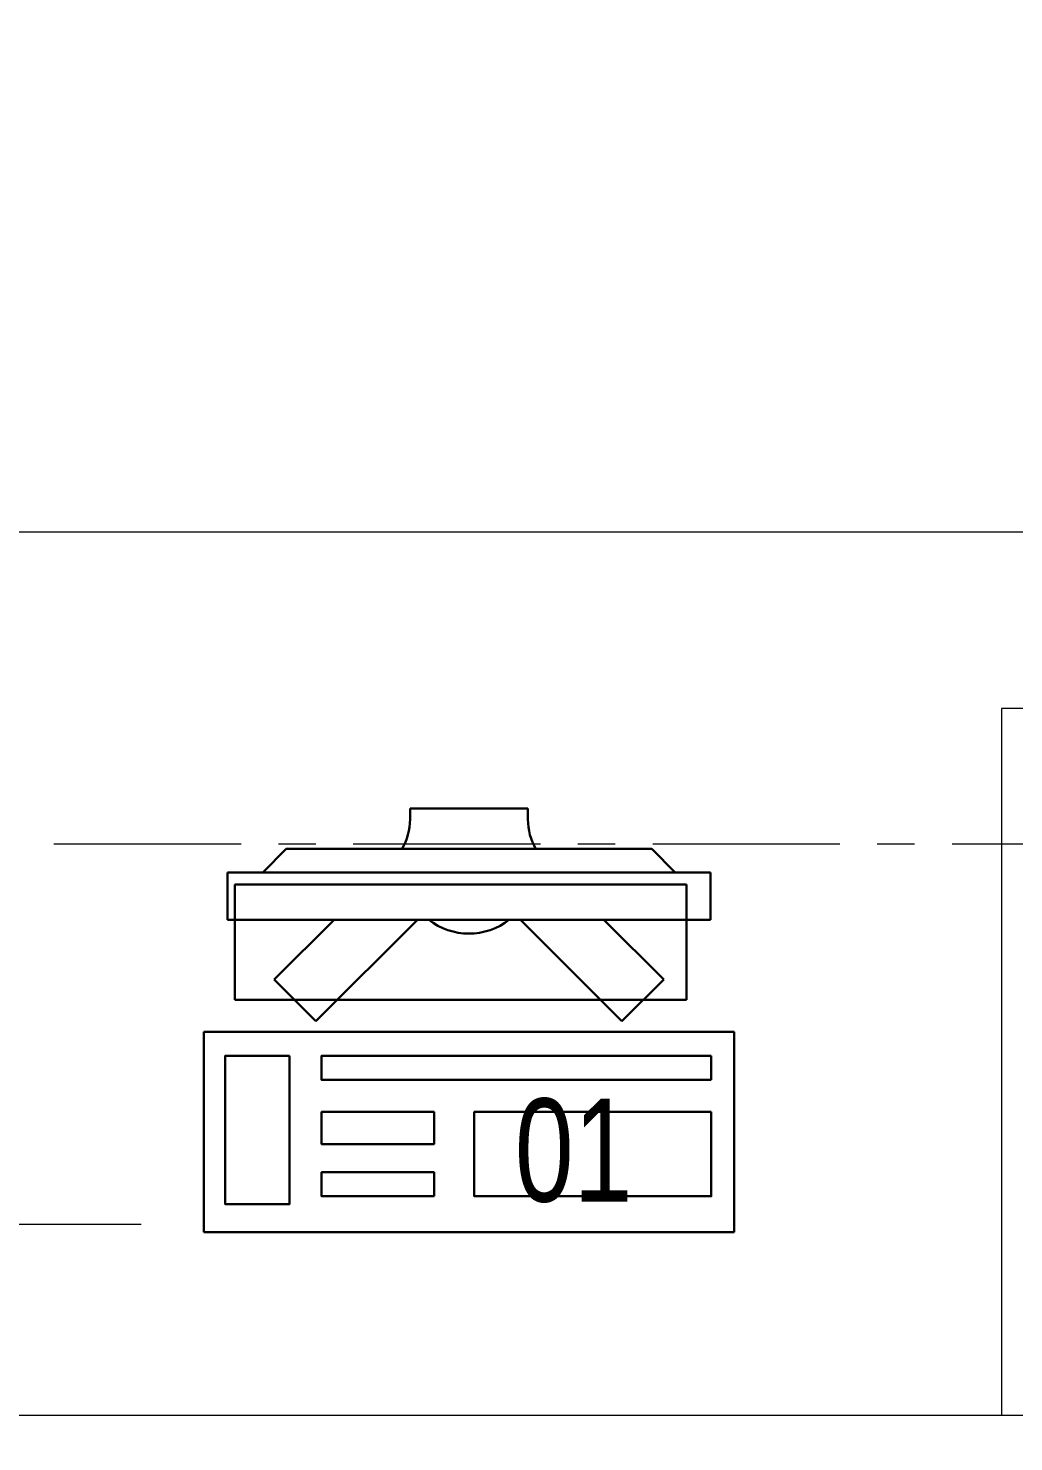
# Model space of a CAD drawing. Header units: millimetres. Extents: x 26027 to 581921, y 7230 to 233891.
# Drawn here: x 510238 to 511074, y 127438 to 128638 of the extents above; entities that cross this region are included whole.
import ezdxf

# ---------------------------------------------------------------- set-up
doc = ezdxf.new("R2010")
doc.units = ezdxf.units.MM
doc.header["$LTSCALE"] = 5
doc.linetypes.add('CENTER', pattern=[50.8, 31.75, -6.35, 6.35, -6.35])
doc.linetypes.add('HIDDEN', pattern=[9.525, 6.35, -3.175])
doc.layers.get('0').update_dxf_attribs({"color": 252})
doc.layers.get('DEFPOINTS').update_dxf_attribs({"color": 252})
doc.layers.add('axes', color=252, linetype='Continuous')
for name, color, linetype, lineweight in [('GE-ARCHITECTURAL_ELEMENTS', 8, 'Continuous', 30), ('Medical Equipment and Furniture', 252, 'Continuous', 0), ('Medical Equipment and Furniture2', 252, 'Continuous', 13)]:
    doc.layers.add(name, color=color, linetype=linetype, lineweight=lineweight)
doc.styles.add('Dimension', font='verdana.ttf')
doc.styles.add('X3G_ENTITY_257CFD', font='swisscl.ttf', dxfattribs={"height": 200})
doc.dimstyles.new('D500', dxfattribs={"dimtxt": 650, "dimasz": 500, "dimexe": 150, "dimexo": 100, "dimgap": 250, "dimtad": 1, "dimdec": 0, "dimtxsty": 'Dimension', "dimcen": 100, "dimdle": 150, "dimclrd": 250, "dimclre": 250, "dimclrt": 7, "dimadec": 0, "dimazin": 0, "dimtfac": 1, "dimtdec": 0, "dimtmove": 0, "dimatfit": 3, "dimfxl": 1, "dimlwd": 5, "dimlwe": 5, "dimarcsym": 0})

# ---------------------------------------------------------------- blocks, each defined once
blk = doc.blocks.new('GF21043-P')
at = {"color": 0}
for p, q in [((0.8, 0.75), (-0.8, 0.75)), ((-0.8, 0), (0.8, 0))]:
    blk.add_line(p, q, dxfattribs=at)
at = {"color": 0, "linetype": 'HIDDEN'}
for p, q in [((-0.8, 0.6), (-0.4, 0.6)), ((-0.4, 0.6), (-0.4, 0))]:
    blk.add_line(p, q, dxfattribs=at)
blk = doc.blocks.new('ITCWLS1-P')
at = {"layer": 'GE-ARCHITECTURAL_ELEMENTS'}
for p, q in [((-0.17, 0.45), (-0.17, 0)), ((-0.17, 0.45), (0, 0.45)), ((0, 0.45), (0, 0)), ((-0.2651, 0.43, 0), (-0.3051, 0.43, 0)), ((-0.3051, 0.43, 0), (-0.3051, 0.02, 0)), ((-0.2651, 0.43, 0), (-0.2651, 0.02, 0)), ((-0.1496, 0.4305), (-0.1291, 0.4305)), ((-0.1291, 0.4305), (-0.1291, 0.4089)), ((-0.197, 0.4094), (-0.295, 0.4094)), ((-0.295, 0.0264), (-0.295, 0.4094)), ((-0.197, 0.0264), (-0.197, 0.4094)), ((-0.3251, 0.38, 0), (-0.3051, 0.4, 0)), ((-0.3251, 0.38, 0), (-0.3251, 0.07, 0)), ((-0.3503, 0.275), (-0.3596, 0.275)), ((-0.3596, 0.175), (-0.3596, 0.275)), ((-0.3503, 0.175), (-0.3596, 0.175)), ((-0.3251, 0.07, 0), (-0.3051, 0.05, 0)), ((-0.197, 0.0264), (-0.295, 0.0264)), ((-0.3051, 0.02, 0), (-0.2651, 0.02, 0)), ((-0.17, 0), (0, 0))]:
    blk.add_line(p, q, dxfattribs=at)
at = {"layer": 'GE-ARCHITECTURAL_ELEMENTS', "extrusion": (2.48281e-10, 3.18408e-10, -1)}
for p, q in [((-0.2651, 0.3395), (-0.2144, 0.3902)), ((-0.1791, 0.3548), (-0.2144, 0.3902)), ((-0.2651, 0.2688), (-0.1791, 0.3548))]:
    blk.add_line(p, q, dxfattribs=at)
at = {"layer": 'GE-ARCHITECTURAL_ELEMENTS', "extrusion": (2.48281e-10, -3.18408e-10, -1)}
for p, q in [((-0.2651, 0.1812), (-0.1791, 0.0952)), ((-0.2651, 0.1105), (-0.2144, 0.0598)), ((-0.1791, 0.0952), (-0.2144, 0.0598))]:
    blk.add_line(p, q, dxfattribs=at)
at = {"layer": 'GE-ARCHITECTURAL_ELEMENTS'}
for points in [[(-0.1291, 0.4089), (-0.1291, 0.1), (-0.1496, 0.1), (-0.1496, 0.4305)], [(-0.1496, 0.1), (-0.1496, 0.1), (-0.1496, 0.1), (-0.1496, 0.1), (-0.1496, 0.1), (-0.1496, 0.1), (-0.1496, 0.1), (-0.1496, 0.1), (-0.1496, 0.1)], [(-0.1496, 0.1), (-0.1496, 0.1), (-0.1496, 0.1), (-0.1496, 0.1), (-0.1496, 0.1), (-0.1496, 0.1), (-0.1496, 0.1), (-0.1496, 0.1), (-0.1496, 0.1), (-0.1496, 0.1), (-0.1496, 0.1), (-0.1496, 0.1), (-0.1496, 0.1), (-0.1496, 0.1), (-0.1496, 0.1), (-0.1496, 0.1), (-0.1496, 0.1), (-0.1496, 0.1)], [(-0.1496, 0.1), (-0.1496, 0.1), (-0.1496, 0.1), (-0.1496, 0.1), (-0.1496, 0.1), (-0.1496, 0.1), (-0.1496, 0.1), (-0.1496, 0.1), (-0.1496, 0.1), (-0.1496, 0.1)], [(-0.1496, 0.1), (-0.1496, 0.1), (-0.1496, 0.1), (-0.1496, 0.1), (-0.1496, 0.1), (-0.1496, 0.1), (-0.1496, 0.1)], [(-0.1496, 0.1), (-0.1496, 0.1), (-0.1496, 0.1), (-0.1496, 0.1), (-0.1496, 0.1), (-0.1496, 0.1), (-0.1496, 0.1), (-0.1496, 0.1), (-0.1496, 0.1), (-0.1496, 0.1)], [(-0.1496, 0.1), (-0.1496, 0.1), (-0.1496, 0.1), (-0.1496, 0.1), (-0.1496, 0.1), (-0.1496, 0.1), (-0.1496, 0.1), (-0.1496, 0.1), (-0.1496, 0.1), (-0.1496, 0.1), (-0.1496, 0.1), (-0.1496, 0.1), (-0.1496, 0.1), (-0.1496, 0.1), (-0.1496, 0.1)], [(-0.1496, 0.1), (-0.1496, 0.1), (-0.1496, 0.1), (-0.1496, 0.1), (-0.1496, 0.1), (-0.1496, 0.1), (-0.1496, 0.1), (-0.1496, 0.1), (-0.1496, 0.1), (-0.1496, 0.1)], [(-0.1496, 0.1), (-0.1496, 0.1), (-0.1496, 0.1), (-0.1496, 0.1), (-0.1496, 0.1), (-0.1496, 0.1), (-0.1496, 0.1), (-0.1496, 0.1), (-0.1496, 0.1), (-0.1496, 0.1)], [(-0.1496, 0.1), (-0.1496, 0.1), (-0.1496, 0.1), (-0.1496, 0.1), (-0.1496, 0.1), (-0.1496, 0.1), (-0.1496, 0.1), (-0.1496, 0.1), (-0.1496, 0.1), (-0.1496, 0.1), (-0.1496, 0.1), (-0.1496, 0.1), (-0.1496, 0.1), (-0.1496, 0.1), (-0.1496, 0.1), (-0.1496, 0.1), (-0.1496, 0.1), (-0.1496, 0.1), (-0.1496, 0.1), (-0.1496, 0.1), (-0.1496, 0.1), (-0.1496, 0.1), (-0.1496, 0.1), (-0.1496, 0.1), (-0.1496, 0.1), (-0.1496, 0.1), (-0.1496, 0.1), (-0.1496, 0.1), (-0.1496, 0.1), (-0.1496, 0.1), (-0.1496, 0.1), (-0.1496, 0.1), (-0.1496, 0.1), (-0.1496, 0.1), (-0.1496, 0.1), (-0.1496, 0.1), (-0.1496, 0.1), (-0.1496, 0.1), (-0.1496, 0.1), (-0.1496, 0.1), (-0.1496, 0.1), (-0.1496, 0.1), (-0.1496, 0.1), (-0.1496, 0.1), (-0.1496, 0.1), (-0.1496, 0.1), (-0.1496, 0.1), (-0.1496, 0.1), (-0.1496, 0.1), (-0.1496, 0.1), (-0.1496, 0.1), (-0.1496, 0.1), (-0.1496, 0.1), (-0.1496, 0.1)], [(-0.1496, 0.1), (-0.1496, 0.1), (-0.1496, 0.1), (-0.1496, 0.1), (-0.1496, 0.1), (-0.1496, 0.1), (-0.1496, 0.1), (-0.1496, 0.1), (-0.1496, 0.1), (-0.1496, 0.1), (-0.1496, 0.1), (-0.1496, 0.1), (-0.1496, 0.1), (-0.1496, 0.1), (-0.1496, 0.1), (-0.1496, 0.1), (-0.1496, 0.1), (-0.1496, 0.1), (-0.1496, 0.1), (-0.1496, 0.1), (-0.1496, 0.1), (-0.1496, 0.1), (-0.1496, 0.1), (-0.1496, 0.1), (-0.1496, 0.1), (-0.1496, 0.1), (-0.1496, 0.1), (-0.1496, 0.1), (-0.1496, 0.1), (-0.1496, 0.1), (-0.1496, 0.1), (-0.1496, 0.1), (-0.1496, 0.1), (-0.1496, 0.1), (-0.1496, 0.1), (-0.1496, 0.1), (-0.1496, 0.1), (-0.1496, 0.1), (-0.1496, 0.1), (-0.1496, 0.1), (-0.1496, 0.1), (-0.1496, 0.1), (-0.1496, 0.1), (-0.1496, 0.1), (-0.1496, 0.1), (-0.1496, 0.1), (-0.1496, 0.1), (-0.1496, 0.1), (-0.1496, 0.1), (-0.1496, 0.1), (-0.1496, 0.1), (-0.1496, 0.1), (-0.1496, 0.1), (-0.1496, 0.1), (-0.1496, 0.1), (-0.1496, 0.1), (-0.1496, 0.1), (-0.1496, 0.1), (-0.1496, 0.1), (-0.1496, 0.1), (-0.1496, 0.1), (-0.1496, 0.1), (-0.1496, 0.1), (-0.1496, 0.1), (-0.1496, 0.1), (-0.1496, 0.1), (-0.1496, 0.1), (-0.1496, 0.1), (-0.1496, 0.1), (-0.1496, 0.1), (-0.1496, 0.1), (-0.1496, 0.1), (-0.1496, 0.1), (-0.1496, 0.1), (-0.1496, 0.1), (-0.1496, 0.1), (-0.1496, 0.1), (-0.1496, 0.1), (-0.1496, 0.1), (-0.1496, 0.1), (-0.1496, 0.1), (-0.1496, 0.1), (-0.1496, 0.1), (-0.1496, 0.1), (-0.1496, 0.1), (-0.1496, 0.1), (-0.1496, 0.1), (-0.1496, 0.1), (-0.1496, 0.1)], [(-0.1496, 0.1), (-0.1496, 0.1), (-0.1496, 0.1), (-0.1496, 0.1), (-0.1496, 0.1), (-0.1496, 0.1), (-0.1496, 0.1), (-0.1496, 0.1), (-0.1496, 0.1), (-0.1496, 0.1), (-0.1496, 0.1), (-0.1496, 0.1)], [(-0.1496, 0.1), (-0.1496, 0.1), (-0.1496, 0.1), (-0.1496, 0.1), (-0.1496, 0.1), (-0.1496, 0.1), (-0.1496, 0.1)], [(-0.1496, 0.1), (-0.1496, 0.1), (-0.1496, 0.1), (-0.1496, 0.1), (-0.1496, 0.1), (-0.1496, 0.1), (-0.1496, 0.1), (-0.1496, 0.1), (-0.1496, 0.1), (-0.1496, 0.1), (-0.1496, 0.1), (-0.1496, 0.1), (-0.1496, 0.1), (-0.1496, 0.1), (-0.1496, 0.1), (-0.1496, 0.1), (-0.1496, 0.1)], [(-0.1496, 0.1), (-0.1496, 0.1), (-0.1496, 0.1), (-0.1496, 0.1), (-0.1496, 0.1), (-0.1496, 0.1), (-0.1496, 0.1), (-0.1496, 0.1), (-0.1496, 0.1), (-0.1496, 0.1), (-0.1496, 0.1), (-0.1496, 0.1), (-0.1496, 0.1), (-0.1496, 0.1), (-0.1496, 0.1), (-0.1496, 0.1), (-0.1496, 0.1), (-0.1496, 0.1), (-0.1496, 0.1), (-0.1496, 0.1), (-0.1496, 0.1), (-0.1496, 0.1), (-0.1496, 0.1), (-0.1496, 0.1), (-0.1496, 0.1), (-0.1496, 0.1), (-0.1496, 0.1), (-0.1496, 0.1), (-0.1496, 0.1), (-0.1496, 0.1), (-0.1496, 0.1), (-0.1496, 0.1), (-0.1496, 0.1), (-0.1496, 0.1), (-0.1496, 0.1), (-0.1496, 0.1), (-0.1496, 0.1), (-0.1496, 0.1), (-0.1496, 0.1), (-0.1496, 0.1), (-0.1496, 0.1), (-0.1496, 0.1), (-0.1496, 0.1), (-0.1496, 0.1), (-0.1496, 0.1), (-0.1496, 0.1), (-0.1496, 0.1), (-0.1496, 0.1), (-0.1496, 0.1), (-0.1496, 0.1), (-0.1496, 0.1), (-0.1496, 0.1), (-0.1496, 0.1), (-0.1496, 0.1), (-0.1496, 0.1), (-0.1496, 0.1), (-0.1496, 0.1), (-0.1496, 0.1), (-0.1496, 0.1), (-0.1496, 0.1), (-0.1496, 0.1), (-0.1496, 0.1), (-0.1496, 0.1), (-0.1496, 0.1), (-0.1496, 0.1), (-0.1496, 0.1), (-0.1496, 0.1), (-0.1496, 0.1), (-0.1496, 0.1), (-0.1496, 0.1), (-0.1496, 0.1), (-0.1496, 0.1), (-0.1496, 0.1), (-0.1496, 0.1), (-0.1496, 0.1), (-0.1496, 0.1), (-0.1496, 0.1), (-0.1496, 0.1), (-0.1496, 0.1), (-0.1496, 0.1), (-0.1496, 0.1), (-0.1496, 0.1), (-0.1496, 0.1), (-0.1496, 0.1), (-0.1496, 0.1), (-0.1496, 0.1), (-0.1496, 0.1), (-0.1496, 0.1), (-0.1496, 0.1), (-0.1496, 0.1), (-0.1496, 0.1), (-0.1496, 0.1), (-0.1496, 0.1), (-0.1496, 0.1), (-0.1496, 0.1), (-0.1496, 0.1), (-0.1496, 0.1), (-0.1496, 0.1), (-0.1496, 0.1), (-0.1496, 0.1), (-0.1496, 0.1), (-0.1496, 0.1), (-0.1496, 0.1), (-0.1496, 0.1), (-0.1496, 0.1), (-0.1496, 0.1), (-0.1496, 0.1), (-0.1496, 0.1), (-0.1496, 0.1), (-0.1496, 0.1), (-0.1496, 0.1)], [(-0.1496, 0.1), (-0.1496, 0.1), (-0.1496, 0.1), (-0.1496, 0.1), (-0.1496, 0.1), (-0.1496, 0.1), (-0.1496, 0.1), (-0.1496, 0.1)]]:
    blk.add_lwpolyline(points, dxfattribs=at)
for points in [[(-0.1019, 0.4305), (-0.0304, 0.4305), (-0.0304, 0.2294), (-0.1019, 0.2294)], [(-0.1019, 0.1954), (-0.0747, 0.1954), (-0.0747, 0.1), (-0.1019, 0.1)], [(-0.0304, 0.1954), (-0.0508, 0.1954), (-0.0508, 0.1), (-0.0304, 0.1)], [(-0.1496, 0.1), (-0.1496, 0.1), (-0.1496, 0.1), (-0.1496, 0.1), (-0.1496, 0.1), (-0.1496, 0.1), (-0.1496, 0.1), (-0.1496, 0.1), (-0.1496, 0.1), (-0.1496, 0.1), (-0.1496, 0.1), (-0.1496, 0.1), (-0.1496, 0.1), (-0.1496, 0.1), (-0.1496, 0.1), (-0.1496, 0.1), (-0.1496, 0.1), (-0.1496, 0.1), (-0.1496, 0.1), (-0.1496, 0.1), (-0.1496, 0.1), (-0.1496, 0.1), (-0.1496, 0.1), (-0.1496, 0.1), (-0.1496, 0.1), (-0.1496, 0.1), (-0.1496, 0.1), (-0.1496, 0.1), (-0.1496, 0.1), (-0.1496, 0.1), (-0.1496, 0.1), (-0.1496, 0.1), (-0.1496, 0.1), (-0.1496, 0.1), (-0.1496, 0.1), (-0.1496, 0.1), (-0.1496, 0.1), (-0.1496, 0.1), (-0.1496, 0.1), (-0.1496, 0.1), (-0.1496, 0.1), (-0.1496, 0.1), (-0.1496, 0.1), (-0.1496, 0.1), (-0.1496, 0.1), (-0.1496, 0.1), (-0.1496, 0.1), (-0.1496, 0.1), (-0.1496, 0.1), (-0.1496, 0.1), (-0.1496, 0.1), (-0.1496, 0.1), (-0.1496, 0.1), (-0.1496, 0.1), (-0.1496, 0.1), (-0.1496, 0.1), (-0.1496, 0.1), (-0.1496, 0.1), (-0.1496, 0.1), (-0.1496, 0.1), (-0.1496, 0.1), (-0.1496, 0.1), (-0.1496, 0.1), (-0.1496, 0.1), (-0.1496, 0.1), (-0.1496, 0.1), (-0.1496, 0.1), (-0.1496, 0.1), (-0.1496, 0.1), (-0.1496, 0.1), (-0.1496, 0.1), (-0.1496, 0.1), (-0.1496, 0.1), (-0.1496, 0.1), (-0.1496, 0.1), (-0.1496, 0.1), (-0.1496, 0.1), (-0.1496, 0.1), (-0.1496, 0.1), (-0.1496, 0.1), (-0.1496, 0.1), (-0.1496, 0.1), (-0.1496, 0.1), (-0.1496, 0.1), (-0.1496, 0.1), (-0.1496, 0.1), (-0.1496, 0.1), (-0.1496, 0.1), (-0.1496, 0.1), (-0.1496, 0.1), (-0.1496, 0.1), (-0.1496, 0.1), (-0.1496, 0.1), (-0.1496, 0.1), (-0.1496, 0.1), (-0.1496, 0.1), (-0.1496, 0.1), (-0.1496, 0.1), (-0.1496, 0.1), (-0.1496, 0.1), (-0.1496, 0.1), (-0.1496, 0.1), (-0.1496, 0.1), (-0.1496, 0.1), (-0.1496, 0.1), (-0.1496, 0.1), (-0.1496, 0.1), (-0.1496, 0.1), (-0.1496, 0.1), (-0.1496, 0.1), (-0.1496, 0.1), (-0.1496, 0.1), (-0.1496, 0.1), (-0.1496, 0.1), (-0.1496, 0.1), (-0.1496, 0.1), (-0.1496, 0.1), (-0.1496, 0.1), (-0.1496, 0.1), (-0.1496, 0.1), (-0.1496, 0.1), (-0.1496, 0.1), (-0.1496, 0.1), (-0.1496, 0.1), (-0.1496, 0.1), (-0.1496, 0.1), (-0.1496, 0.1), (-0.1496, 0.1), (-0.1496, 0.1), (-0.1496, 0.1), (-0.1496, 0.1), (-0.1496, 0.1), (-0.1496, 0.1), (-0.1496, 0.1), (-0.1496, 0.1), (-0.1496, 0.1), (-0.1496, 0.1), (-0.1496, 0.1), (-0.1496, 0.1), (-0.1496, 0.1), (-0.1496, 0.1), (-0.1496, 0.1), (-0.1496, 0.1), (-0.1496, 0.1), (-0.1496, 0.1), (-0.1496, 0.1), (-0.1496, 0.1), (-0.1496, 0.1), (-0.1496, 0.1), (-0.1496, 0.1), (-0.1496, 0.1), (-0.1496, 0.1), (-0.1496, 0.1), (-0.1496, 0.1), (-0.1496, 0.1), (-0.1496, 0.1), (-0.1496, 0.1), (-0.1496, 0.1), (-0.1496, 0.1), (-0.1496, 0.1), (-0.1496, 0.1), (-0.1496, 0.1), (-0.1496, 0.1), (-0.1496, 0.1), (-0.1496, 0.1), (-0.1496, 0.1), (-0.1496, 0.1), (-0.1496, 0.1), (-0.1496, 0.1), (-0.1496, 0.1), (-0.1496, 0.1), (-0.1496, 0.1), (-0.1496, 0.1), (-0.1496, 0.1), (-0.1496, 0.1), (-0.1496, 0.1), (-0.1496, 0.1), (-0.1496, 0.1), (-0.1496, 0.1), (-0.1496, 0.1), (-0.1496, 0.1), (-0.1496, 0.1), (-0.1496, 0.1), (-0.1496, 0.1), (-0.1496, 0.1), (-0.1496, 0.1), (-0.1496, 0.1), (-0.1496, 0.1), (-0.1496, 0.1), (-0.1496, 0.1), (-0.1496, 0.1), (-0.1496, 0.1), (-0.1496, 0.1), (-0.1496, 0.1), (-0.1496, 0.1), (-0.1496, 0.1), (-0.1496, 0.1), (-0.1496, 0.1), (-0.1496, 0.1), (-0.1496, 0.1), (-0.1496, 0.1), (-0.1496, 0.1), (-0.1496, 0.1), (-0.1496, 0.1), (-0.1496, 0.1), (-0.1496, 0.1), (-0.1496, 0.1), (-0.1496, 0.1), (-0.1496, 0.1), (-0.1496, 0.1), (-0.1496, 0.1), (-0.1496, 0.1), (-0.1496, 0.1), (-0.1496, 0.1), (-0.1496, 0.1), (-0.1496, 0.1), (-0.1496, 0.1), (-0.1496, 0.1), (-0.1496, 0.1), (-0.1496, 0.1), (-0.1496, 0.1), (-0.1496, 0.1), (-0.1496, 0.1), (-0.1496, 0.1), (-0.1496, 0.1), (-0.1496, 0.1), (-0.1496, 0.1), (-0.1496, 0.1), (-0.1496, 0.1), (-0.1496, 0.1), (-0.1496, 0.1), (-0.1496, 0.1), (-0.1496, 0.1), (-0.1496, 0.1), (-0.1496, 0.1), (-0.1496, 0.1), (-0.1496, 0.1), (-0.1496, 0.1), (-0.1496, 0.1), (-0.1496, 0.1), (-0.1496, 0.1), (-0.1496, 0.1), (-0.1496, 0.1), (-0.1496, 0.1), (-0.1496, 0.1), (-0.1496, 0.1), (-0.1496, 0.1), (-0.1496, 0.1), (-0.1496, 0.1), (-0.1496, 0.1), (-0.1496, 0.1), (-0.1496, 0.1), (-0.1496, 0.1), (-0.1496, 0.1), (-0.1496, 0.1), (-0.1496, 0.1), (-0.1496, 0.1), (-0.1496, 0.1), (-0.1496, 0.1), (-0.1496, 0.1), (-0.1496, 0.1), (-0.1496, 0.1), (-0.1496, 0.1), (-0.1496, 0.1), (-0.1496, 0.1), (-0.1496, 0.1), (-0.1496, 0.1), (-0.1496, 0.1), (-0.1496, 0.1), (-0.1496, 0.1), (-0.1496, 0.1), (-0.1496, 0.1), (-0.1496, 0.1), (-0.1496, 0.1), (-0.1496, 0.1), (-0.1496, 0.1), (-0.1496, 0.1)], [(-0.1496, 0.1), (-0.1496, 0.1), (-0.1496, 0.1), (-0.1496, 0.1), (-0.1496, 0.1), (-0.1496, 0.1), (-0.1496, 0.1), (-0.1496, 0.1), (-0.1496, 0.1), (-0.1496, 0.1), (-0.1496, 0.1), (-0.1496, 0.1), (-0.1496, 0.1), (-0.1496, 0.1), (-0.1496, 0.1), (-0.1496, 0.1), (-0.1496, 0.1), (-0.1496, 0.1), (-0.1496, 0.1), (-0.1496, 0.1), (-0.1496, 0.1), (-0.1496, 0.1), (-0.1496, 0.1), (-0.1496, 0.1), (-0.1496, 0.1), (-0.1496, 0.1), (-0.1496, 0.1), (-0.1496, 0.1), (-0.1496, 0.1), (-0.1496, 0.1), (-0.1496, 0.1), (-0.1496, 0.1), (-0.1496, 0.1), (-0.1496, 0.1), (-0.1496, 0.1), (-0.1496, 0.1), (-0.1496, 0.1), (-0.1496, 0.1), (-0.1496, 0.1), (-0.1496, 0.1), (-0.1496, 0.1), (-0.1496, 0.1), (-0.1496, 0.1), (-0.1496, 0.1), (-0.1496, 0.1), (-0.1496, 0.1), (-0.1496, 0.1), (-0.1496, 0.1), (-0.1496, 0.1), (-0.1496, 0.1), (-0.1496, 0.1), (-0.1496, 0.1), (-0.1496, 0.1), (-0.1496, 0.1), (-0.1496, 0.1), (-0.1496, 0.1), (-0.1496, 0.1), (-0.1496, 0.1), (-0.1496, 0.1), (-0.1496, 0.1), (-0.1496, 0.1), (-0.1496, 0.1), (-0.1496, 0.1), (-0.1496, 0.1), (-0.1496, 0.1), (-0.1496, 0.1), (-0.1496, 0.1), (-0.1496, 0.1), (-0.1496, 0.1), (-0.1496, 0.1), (-0.1496, 0.1), (-0.1496, 0.1), (-0.1496, 0.1), (-0.1496, 0.1), (-0.1496, 0.1), (-0.1496, 0.1), (-0.1496, 0.1), (-0.1496, 0.1), (-0.1496, 0.1), (-0.1496, 0.1), (-0.1496, 0.1), (-0.1496, 0.1), (-0.1496, 0.1), (-0.1496, 0.1), (-0.1496, 0.1), (-0.1496, 0.1), (-0.1496, 0.1), (-0.1496, 0.1), (-0.1496, 0.1), (-0.1496, 0.1), (-0.1496, 0.1), (-0.1496, 0.1), (-0.1496, 0.1), (-0.1496, 0.1), (-0.1496, 0.1), (-0.1496, 0.1), (-0.1496, 0.1), (-0.1496, 0.1), (-0.1496, 0.1), (-0.1496, 0.1), (-0.1496, 0.1), (-0.1496, 0.1), (-0.1496, 0.1), (-0.1496, 0.1), (-0.1496, 0.1), (-0.1496, 0.1), (-0.1496, 0.1), (-0.1496, 0.1), (-0.1496, 0.1), (-0.1496, 0.1), (-0.1496, 0.1), (-0.1496, 0.1), (-0.1496, 0.1), (-0.1496, 0.1), (-0.1496, 0.1), (-0.1496, 0.1), (-0.1496, 0.1), (-0.1496, 0.1), (-0.1496, 0.1), (-0.1496, 0.1), (-0.1496, 0.1), (-0.1496, 0.1), (-0.1496, 0.1), (-0.1496, 0.1), (-0.1496, 0.1), (-0.1496, 0.1), (-0.1496, 0.1), (-0.1496, 0.1), (-0.1496, 0.1), (-0.1496, 0.1), (-0.1496, 0.1), (-0.1496, 0.1), (-0.1496, 0.1), (-0.1496, 0.1), (-0.1496, 0.1), (-0.1496, 0.1), (-0.1496, 0.1), (-0.1496, 0.1), (-0.1496, 0.1), (-0.1496, 0.1), (-0.1496, 0.1), (-0.1496, 0.1), (-0.1496, 0.1), (-0.1496, 0.1), (-0.1496, 0.1), (-0.1496, 0.1), (-0.1496, 0.1), (-0.1496, 0.1), (-0.1496, 0.1), (-0.1496, 0.1), (-0.1496, 0.1), (-0.1496, 0.1), (-0.1496, 0.1), (-0.1496, 0.1), (-0.1496, 0.1), (-0.1496, 0.1), (-0.1496, 0.1), (-0.1496, 0.1), (-0.1496, 0.1), (-0.1496, 0.1), (-0.1496, 0.1), (-0.1496, 0.1), (-0.1496, 0.1), (-0.1496, 0.1), (-0.1496, 0.1), (-0.1496, 0.1), (-0.1496, 0.1), (-0.1496, 0.1), (-0.1496, 0.1), (-0.1496, 0.1), (-0.1496, 0.1), (-0.1496, 0.1), (-0.1496, 0.1), (-0.1496, 0.1), (-0.1496, 0.1), (-0.1496, 0.1), (-0.1496, 0.1), (-0.1496, 0.1), (-0.1496, 0.1), (-0.1496, 0.1), (-0.1496, 0.1), (-0.1496, 0.1), (-0.1496, 0.1), (-0.1496, 0.1), (-0.1496, 0.1), (-0.1496, 0.1), (-0.1496, 0.1), (-0.1496, 0.1), (-0.1496, 0.1), (-0.1496, 0.1), (-0.1496, 0.1), (-0.1496, 0.1), (-0.1496, 0.1), (-0.1496, 0.1), (-0.1496, 0.1), (-0.1496, 0.1), (-0.1496, 0.1), (-0.1496, 0.1), (-0.1496, 0.1), (-0.1496, 0.1), (-0.1496, 0.1), (-0.1496, 0.1), (-0.1496, 0.1), (-0.1496, 0.1), (-0.1496, 0.1), (-0.1496, 0.1), (-0.1496, 0.1), (-0.1496, 0.1), (-0.1496, 0.1), (-0.1496, 0.1), (-0.1496, 0.1), (-0.1496, 0.1), (-0.1496, 0.1), (-0.1496, 0.1)], [(-0.1496, 0.1), (-0.1496, 0.1), (-0.1496, 0.1), (-0.1496, 0.1), (-0.1496, 0.1), (-0.1496, 0.1), (-0.1496, 0.1), (-0.1496, 0.1), (-0.1496, 0.1), (-0.1496, 0.1), (-0.1496, 0.1), (-0.1496, 0.1), (-0.1496, 0.1), (-0.1496, 0.1), (-0.1496, 0.1), (-0.1496, 0.1), (-0.1496, 0.1), (-0.1496, 0.1), (-0.1496, 0.1), (-0.1496, 0.1), (-0.1496, 0.1), (-0.1496, 0.1), (-0.1496, 0.1), (-0.1496, 0.1), (-0.1496, 0.1), (-0.1496, 0.1), (-0.1496, 0.1), (-0.1496, 0.1), (-0.1496, 0.1), (-0.1496, 0.1), (-0.1496, 0.1), (-0.1496, 0.1), (-0.1496, 0.1), (-0.1496, 0.1), (-0.1496, 0.1), (-0.1496, 0.1), (-0.1496, 0.1), (-0.1496, 0.1), (-0.1496, 0.1), (-0.1496, 0.1), (-0.1496, 0.1), (-0.1496, 0.1), (-0.1496, 0.1), (-0.1496, 0.1), (-0.1496, 0.1), (-0.1496, 0.1), (-0.1496, 0.1), (-0.1496, 0.1), (-0.1496, 0.1), (-0.1496, 0.1), (-0.1496, 0.1), (-0.1496, 0.1), (-0.1496, 0.1), (-0.1496, 0.1), (-0.1496, 0.1), (-0.1496, 0.1), (-0.1496, 0.1), (-0.1496, 0.1), (-0.1496, 0.1), (-0.1496, 0.1), (-0.1496, 0.1), (-0.1496, 0.1), (-0.1496, 0.1), (-0.1496, 0.1), (-0.1496, 0.1), (-0.1496, 0.1), (-0.1496, 0.1), (-0.1496, 0.1), (-0.1496, 0.1), (-0.1496, 0.1), (-0.1496, 0.1), (-0.1496, 0.1), (-0.1496, 0.1), (-0.1496, 0.1), (-0.1496, 0.1), (-0.1496, 0.1), (-0.1496, 0.1), (-0.1496, 0.1), (-0.1496, 0.1), (-0.1496, 0.1), (-0.1496, 0.1), (-0.1496, 0.1), (-0.1496, 0.1), (-0.1496, 0.1), (-0.1496, 0.1), (-0.1496, 0.1), (-0.1496, 0.1), (-0.1496, 0.1), (-0.1496, 0.1), (-0.1496, 0.1), (-0.1496, 0.1), (-0.1496, 0.1), (-0.1496, 0.1), (-0.1496, 0.1), (-0.1496, 0.1), (-0.1496, 0.1), (-0.1496, 0.1), (-0.1496, 0.1), (-0.1496, 0.1), (-0.1496, 0.1), (-0.1496, 0.1), (-0.1496, 0.1), (-0.1496, 0.1), (-0.1496, 0.1), (-0.1496, 0.1), (-0.1496, 0.1), (-0.1496, 0.1), (-0.1496, 0.1), (-0.1496, 0.1), (-0.1496, 0.1), (-0.1496, 0.1), (-0.1496, 0.1), (-0.1496, 0.1), (-0.1496, 0.1), (-0.1496, 0.1), (-0.1496, 0.1), (-0.1496, 0.1), (-0.1496, 0.1), (-0.1496, 0.1), (-0.1496, 0.1), (-0.1496, 0.1), (-0.1496, 0.1), (-0.1496, 0.1), (-0.1496, 0.1), (-0.1496, 0.1), (-0.1496, 0.1), (-0.1496, 0.1), (-0.1496, 0.1), (-0.1496, 0.1), (-0.1496, 0.1), (-0.1496, 0.1), (-0.1496, 0.1), (-0.1496, 0.1), (-0.1496, 0.1), (-0.1496, 0.1), (-0.1496, 0.1), (-0.1496, 0.1), (-0.1496, 0.1), (-0.1496, 0.1), (-0.1496, 0.1), (-0.1496, 0.1), (-0.1496, 0.1), (-0.1496, 0.1), (-0.1496, 0.1), (-0.1496, 0.1), (-0.1496, 0.1), (-0.1496, 0.1), (-0.1496, 0.1), (-0.1496, 0.1), (-0.1496, 0.1), (-0.1496, 0.1), (-0.1496, 0.1), (-0.1496, 0.1), (-0.1496, 0.1), (-0.1496, 0.1), (-0.1496, 0.1), (-0.1496, 0.1), (-0.1496, 0.1), (-0.1496, 0.1), (-0.1496, 0.1), (-0.1496, 0.1), (-0.1496, 0.1), (-0.1496, 0.1), (-0.1496, 0.1), (-0.1496, 0.1), (-0.1496, 0.1), (-0.1496, 0.1), (-0.1496, 0.1), (-0.1496, 0.1), (-0.1496, 0.1), (-0.1496, 0.1), (-0.1496, 0.1), (-0.1496, 0.1), (-0.1496, 0.1), (-0.1496, 0.1), (-0.1496, 0.1), (-0.1496, 0.1), (-0.1496, 0.1), (-0.1496, 0.1), (-0.1496, 0.1), (-0.1496, 0.1), (-0.1496, 0.1), (-0.1496, 0.1), (-0.1496, 0.1), (-0.1496, 0.1), (-0.1496, 0.1), (-0.1496, 0.1), (-0.1496, 0.1), (-0.1496, 0.1), (-0.1496, 0.1), (-0.1496, 0.1), (-0.1496, 0.1), (-0.1496, 0.1), (-0.1496, 0.1), (-0.1496, 0.1), (-0.1496, 0.1), (-0.1496, 0.1), (-0.1496, 0.1), (-0.1496, 0.1), (-0.1496, 0.1), (-0.1496, 0.1), (-0.1496, 0.1), (-0.1496, 0.1), (-0.1496, 0.1), (-0.1496, 0.1), (-0.1496, 0.1), (-0.1496, 0.1), (-0.1496, 0.1), (-0.1496, 0.1), (-0.1496, 0.1), (-0.1496, 0.1), (-0.1496, 0.1), (-0.1496, 0.1), (-0.1496, 0.1), (-0.1496, 0.1), (-0.1496, 0.1), (-0.1496, 0.1), (-0.1496, 0.1), (-0.1496, 0.1)], [(-0.1496, 0.0727), (-0.0236, 0.0727), (-0.0236, 0.0182), (-0.1496, 0.0182)]]:
    blk.add_lwpolyline(points, close=True, dxfattribs=at)
for centre, radius, start, end in [((-0.3503, 0.325), 0.05, 270, 300.3093), ((-0.3089, 0.225), 0.0556, 321.9431, 38.0569), ((-0.3503, 0.125), 0.05, 59.6907, 90)]:
    blk.add_arc(centre, radius, start, end, dxfattribs=at)
blk = doc.blocks.new('*D503')
at = {"layer": 'DEFPOINTS', "color": 0, "transparency": 16777216}
for p in [(509333.8, 127680.3), (508673.8, 127622.8), (508673.8, 126625.3, 0)]:
    blk.add_point(p, dxfattribs=at)
at = {"layer": 'Medical Equipment and Furniture2', "color": 250, "linetype": 'Continuous', "lineweight": 5, "transparency": 16777216}
for p, q in [((508673.8, 126725.3), (508673.8, 127772.8)), ((508173.8, 127622.8), (505587.4, 127622.8)), ((509333.8, 127622.8), (508673.8, 127622.8)), ((509833.8, 127622.8), (510333.8, 127622.8)), ((509333.8, 127580.3), (509333.8, 127472.8))]:
    blk.add_line(p, q, dxfattribs=at)
at = {"layer": 'Medical Equipment and Furniture2', "color": 250, "transparency": 16777216}
for points in [[(508173.8, 127706.1), (508173.8, 127539.5), (508673.8, 127622.8)], [(509833.8, 127706.1), (509833.8, 127539.5), (509333.8, 127622.8)]]:
    blk.add_solid(points, dxfattribs=at)
at = {"layer": 'Medical Equipment and Furniture2', "color": 7, "lineweight": 0, "transparency": 16777216, "insert": (506630.6, 128211.1), "char_height": 650, "attachment_point": 5, "style": 'Dimension'}
blk.add_mtext('660', dxfattribs=at)

msp = doc.modelspace()

# ---------------------------------------------------------------- linework, layer by layer
at = {"layer": 'axes', "linetype": 'CENTER', "lineweight": 0}
msp.add_line((581030.5, 127945.3, 2.4), (449113.3, 127945.3, 2.4), dxfattribs=at)

# ---------------------------------------------------------------- block references
at = {"layer": 'Medical Equipment and Furniture', "extrusion": (-8.17187e-07, 1.19914e-18, 1), "xscale": -1000.000000000003, "yscale": 1000.000000000006, "zscale": 1000.000000000003}
msp.add_blockref('GF21043-P', (510663.8, 127460.4, -0.4), dxfattribs=at)
at = {"layer": 'Medical Equipment and Furniture', "xscale": 1000, "yscale": 1000, "zscale": 1000, "rotation": 270.0000000000283}
msp.add_blockref('ITCWLS1-P', (510386.9, 127616, 0), dxfattribs=at)

# ---------------------------------------------------------------- texts
at = {"layer": 'Medical Equipment and Furniture', "insert": (510700.7, 127640.6, 0), "char_height": 87.47, "attachment_point": 8, "style": 'X3G_ENTITY_257CFD'}
msp.add_mtext('01', dxfattribs=at)

# ---------------------------------------------------------------- dimensions: what is measured, and where the dimension line sits
at = {"layer": 'Medical Equipment and Furniture2', "lineweight": 0}
dim = msp.add_linear_dim(base=(508673.8, 127622.8, 0), p1=(509333.8, 127680.3, 0), p2=(508673.8, 126625.3), dimstyle='D500', dxfattribs=at)
dim.commit()
dim.dimension.update_dxf_attribs({"geometry": '*D503', "text_midpoint": (506630.6, 128211.1, 0)})

doc.saveas('drawing.dxf')
